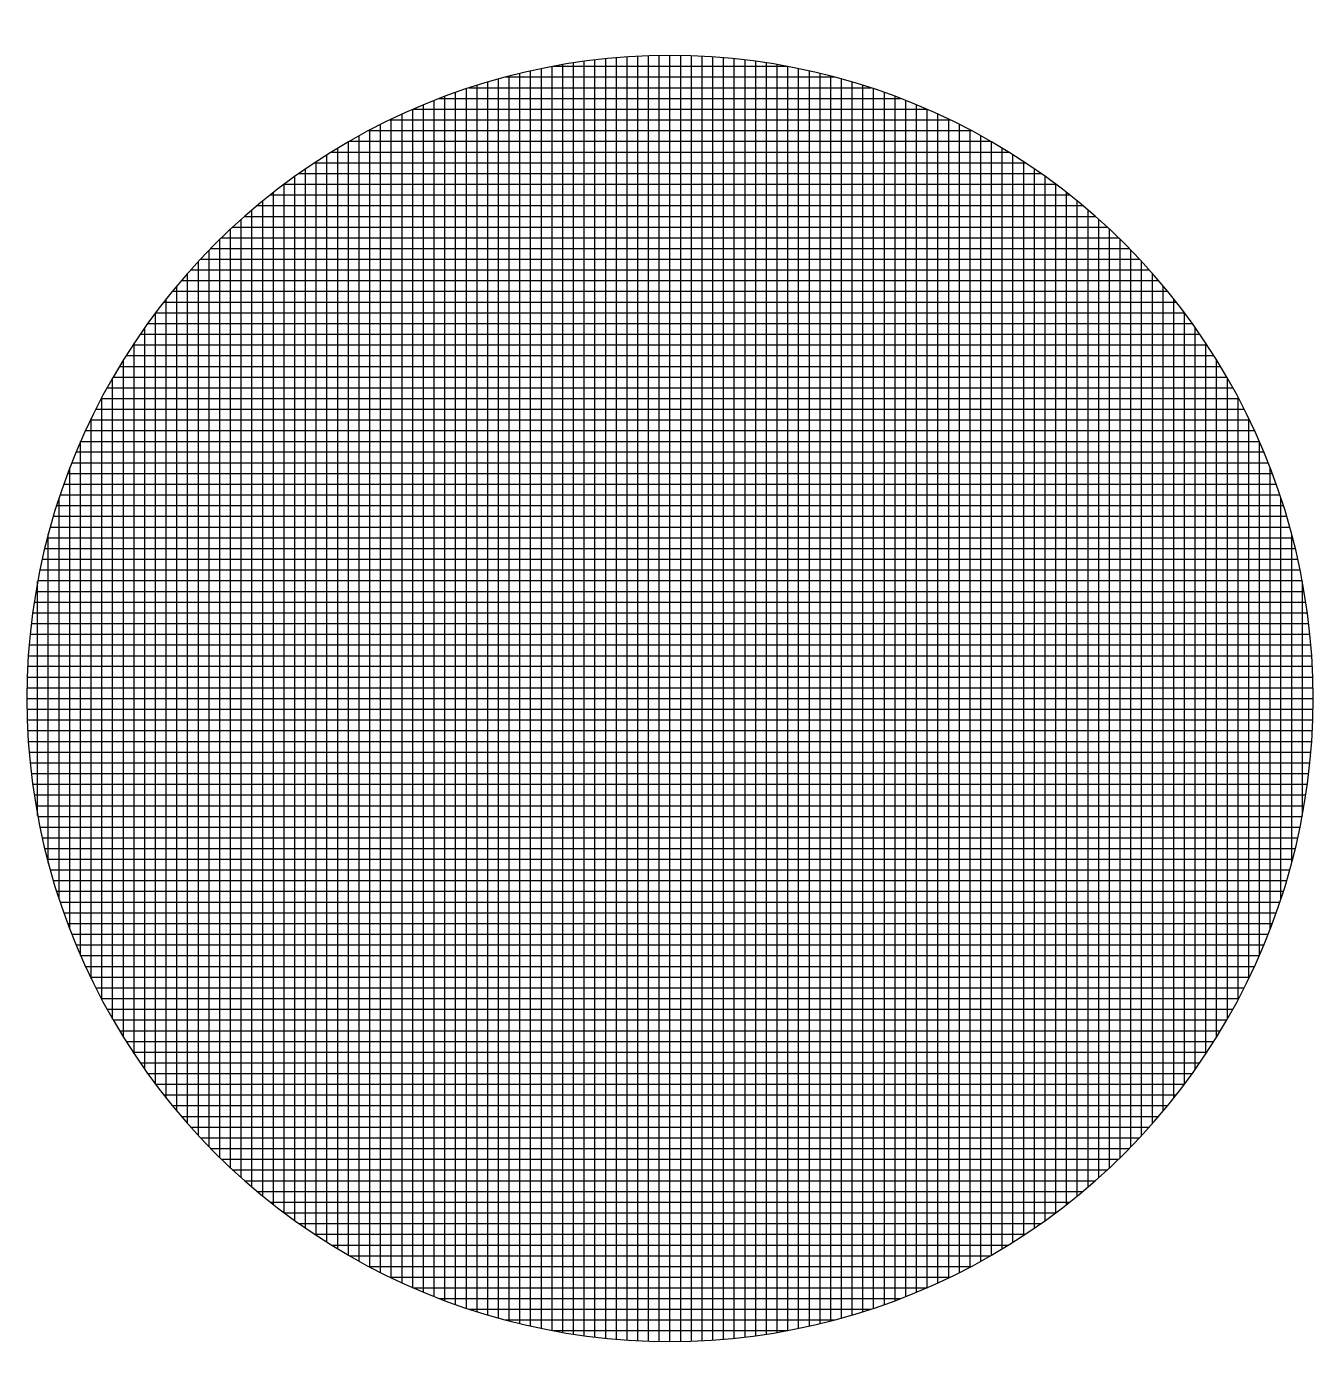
# Model space of a CAD drawing. Extents: x 0 to 113, y -3 to 116.
import ezdxf

# ---------------------------------------------------------------- set-up
doc = ezdxf.new("R2010")
doc.units = 0
doc.layers.get('0').update_dxf_attribs({"linetype": 'CONTINUOUS'})

msp = doc.modelspace()

# ---------------------------------------------------------------- linework, layer by layer
at = {"color": 7}
for p, q in [((47.2441, 0.789685), (47.2441, 112.589685)), ((48.189, 0.639685), (48.189, 112.739685)), ((49.1339, 0.509685), (49.1339, 112.879685)), ((50.0787, 0.389685), (50.0787, 112.999685)), ((51.0236, 0.279685), (51.0236, 113.099685)), ((51.9685, 0.199685), (51.9685, 113.189685)), ((52.9134, 0.129685), (52.9134, 113.259685)), ((53.8583, 0.069685), (53.8583, 113.319685)), ((54.8032, 0.029685), (54.8032, 113.349685)), ((55.748, 0.009685), (55.748, 113.379685)), ((56.6929, -0.000315), (56.6929, 113.389685)), ((57.6378, 0.009685), (57.6378, 113.379685)), ((58.5827, 0.029685), (58.5827, 113.349685)), ((59.5276, 0.069685), (59.5276, 113.319685)), ((60.4724, 0.129685), (60.4724, 113.259685)), ((61.4173, 0.199685), (61.4173, 113.189685)), ((62.3622, 0.279685), (62.3622, 113.099685)), ((63.3071, 0.389685), (63.3071, 112.999685)), ((64.252, 0.509685), (64.252, 112.879685)), ((65.1968, 0.639685), (65.1968, 112.739685)), ((66.1417, 0.789685), (66.1417, 112.589685)), ((42.1773, 111.499685), (71.2086, 111.499685)), ((42.5197, 1.799685), (42.5197, 111.589685)), ((43.4646, 1.569685), (43.4646, 111.819685)), ((44.4094, 1.349685), (44.4094, 112.039685)), ((45.3543, 1.149685), (45.3543, 112.239685)), ((46.2992, 0.959685), (46.2992, 112.429685)), ((46.3854, 112.439685), (67.0004, 112.439685)), ((67.0866, 0.959685), (67.0866, 112.429685)), ((68.0315, 1.149685), (68.0315, 112.239685)), ((68.9764, 1.349685), (68.9764, 112.039685)), ((69.9213, 1.569685), (69.9213, 111.819685)), ((70.8661, 1.799685), (70.8661, 111.589685)), ((38.7402, 2.919685), (38.7402, 110.469685)), ((38.9907, 110.549685), (74.3951, 110.549685)), ((39.685, 2.609685), (39.685, 110.769685)), ((40.6299, 2.319685), (40.6299, 111.059685)), ((41.5748, 2.049685), (41.5748, 111.329685)), ((71.811, 2.049685), (71.811, 111.329685)), ((72.7559, 2.319685), (72.7559, 111.059685)), ((73.7008, 2.609685), (73.7008, 110.769685)), ((74.6457, 2.919685), (74.6457, 110.469685)), ((34.9606, 4.329685), (34.9606, 109.059685)), ((35.9055, 3.949685), (35.9055, 109.439685)), ((36.3394, 109.609685), (77.0464, 109.609685)), ((36.8504, 3.589685), (36.8504, 109.799685)), ((37.7953, 3.239685), (37.7953, 110.139685)), ((75.5906, 3.239685), (75.5906, 110.139685)), ((76.5354, 3.589685), (76.5354, 109.799685)), ((77.4803, 3.949685), (77.4803, 109.439685)), ((78.4252, 4.329685), (78.4252, 109.059685)), ((32.126, 5.599685), (32.126, 107.789685)), ((33.0709, 5.159685), (33.0709, 108.229685)), ((34.0157, 4.729685), (34.0157, 108.649685)), ((34.0354, 108.659685), (79.3504, 108.659685)), ((79.3701, 4.729685), (79.3701, 108.649685)), ((80.315, 5.159685), (80.315, 108.229685)), ((81.2598, 5.599685), (81.2598, 107.789685)), ((30.1183, 106.769685), (83.2675, 106.769685)), ((30.2362, 6.549685), (30.2362, 106.829685)), ((31.1811, 6.059685), (31.1811, 107.319685)), ((31.9812, 107.719685), (81.4046, 107.719685)), ((82.2047, 6.059685), (82.2047, 107.319685)), ((83.1496, 6.549685), (83.1496, 106.829685)), ((28.3465, 7.599685), (28.3465, 105.789685)), ((28.4096, 105.829685), (84.9763, 105.829685)), ((29.2913, 7.059685), (29.2913, 106.319685)), ((84.0945, 7.059685), (84.0945, 106.319685)), ((85.0394, 7.599685), (85.0394, 105.789685)), ((26.4567, 8.739685), (26.4567, 104.649685)), ((26.8282, 104.879685), (86.5576, 104.879685)), ((27.4016, 8.149685), (27.4016, 105.229685)), ((85.9843, 8.149685), (85.9843, 105.229685)), ((86.9291, 8.739685), (86.9291, 104.649685)), ((24.5669, 9.979685), (24.5669, 103.409685)), ((25.3546, 103.939685), (88.0312, 103.939685)), ((25.5118, 9.349685), (25.5118, 104.039685)), ((87.874, 9.349685), (87.874, 104.039685)), ((88.8189, 9.979685), (88.8189, 103.409685)), ((22.6772, 11.339685), (22.6772, 102.049685)), ((22.6772, 102.049685), (90.7087, 102.049685)), ((23.622, 10.649685), (23.622, 102.739685)), ((23.9751, 102.989685), (89.4108, 102.989685)), ((89.7638, 10.649685), (89.7638, 102.739685)), ((90.7087, 11.339685), (90.7087, 102.049685)), ((21.4526, 101.099685), (91.9332, 101.099685)), ((21.7323, 12.059685), (21.7323, 101.319685)), ((91.6535, 12.059685), (91.6535, 101.319685)), ((19.8425, 13.609685), (19.8425, 99.779685)), ((20.2934, 100.159685), (93.0924, 100.159685)), ((20.7874, 12.819685), (20.7874, 100.569685)), ((92.5984, 12.819685), (92.5984, 100.569685)), ((93.5433, 13.609685), (93.5433, 99.779685)), ((18.8976, 14.439685), (18.8976, 98.949685)), ((19.194, 99.209685), (94.1919, 99.209685)), ((94.4882, 14.439685), (94.4882, 98.949685)), ((17.0079, 16.209685), (17.0079, 97.179685)), ((17.1545, 97.319685), (96.2313, 97.319685)), ((17.9528, 15.299685), (17.9528, 98.089685)), ((18.1493, 98.269685), (95.2365, 98.269685)), ((95.4331, 15.299685), (95.4331, 98.089685)), ((96.378, 16.209685), (96.378, 97.179685)), ((16.063, 17.149685), (16.063, 96.229685)), ((16.2062, 96.379685), (97.1796, 96.379685)), ((97.3228, 17.149685), (97.3228, 96.229685)), ((15.1181, 18.149685), (15.1181, 95.239685)), ((15.301, 95.429685), (98.0848, 95.429685)), ((98.2677, 18.149685), (98.2677, 95.239685)), ((14.1732, 19.189685), (14.1732, 94.189685)), ((14.4367, 94.489685), (98.9492, 94.489685)), ((99.2126, 19.189685), (99.2126, 94.189685)), ((12.8194, 92.599685), (100.566, 92.599685)), ((13.2283, 20.289685), (13.2283, 93.089685)), ((13.6101, 93.539685), (99.7757, 93.539685)), ((100.157, 20.289685), (100.157, 93.089685)), ((12.0627, 91.649685), (101.323, 91.649685)), ((12.2835, 21.449685), (12.2835, 91.929685)), ((101.102, 21.449685), (101.102, 91.929685)), ((11.3386, 22.679685), (11.3386, 90.709685)), ((11.3386, 90.709685), (102.047, 90.709685)), ((102.047, 22.679685), (102.047, 90.709685)), ((10.3937, 23.979685), (10.3937, 89.409685)), ((10.645, 89.759685), (102.741, 89.759685)), ((102.992, 23.979685), (102.992, 89.409685)), ((9.34488, 87.869685), (104.041, 87.869685)), ((9.44882, 25.349685), (9.44882, 88.029685)), ((9.98098, 88.819685), (103.405, 88.819685)), ((103.937, 25.349685), (103.937, 88.029685)), ((8.50394, 26.829685), (8.50394, 86.559685)), ((8.736, 86.929685), (104.65, 86.929685)), ((104.882, 26.829685), (104.882, 86.559685)), ((8.1532, 85.979685), (105.233, 85.979685)), ((7.55905, 28.409685), (7.55905, 84.979685)), ((7.59534, 85.039685), (105.79, 85.039685)), ((105.827, 28.409685), (105.827, 84.979685)), ((6.55181, 83.149685), (106.834, 83.149685)), ((6.61417, 30.119685), (6.61417, 83.269685)), ((7.06205, 84.089685), (106.324, 84.089685)), ((106.772, 30.119685), (106.772, 83.269685)), ((6.06463, 82.209685), (107.321, 82.209685)), ((5.59937, 81.259685), (107.786, 81.259685)), ((5.66929, 31.979685), (5.66929, 81.399685)), ((107.717, 31.979685), (107.717, 81.399685)), ((4.7331, 79.369685), (108.653, 79.369685)), ((5.15565, 80.319685), (108.23, 80.319685)), ((4.33058, 78.429685), (109.055, 78.429685)), ((4.72441, 34.039685), (4.72441, 79.349685)), ((108.661, 34.039685), (108.661, 79.349685)), ((3.77953, 36.339685), (3.77953, 77.049685)), ((3.94847, 77.479685), (109.437, 77.479685)), ((109.606, 36.339685), (109.606, 77.049685)), ((3.58602, 76.539685), (109.8, 76.539685)), ((2.91742, 74.649685), (110.468, 74.649685)), ((3.24246, 75.589685), (110.143, 75.589685)), ((2.61128, 73.699685), (110.775, 73.699685)), ((2.83465, 38.989685), (2.83465, 74.399685)), ((110.551, 38.989685), (110.551, 74.399685)), ((2.32328, 72.759685), (111.063, 72.759685)), ((1.88976, 42.179685), (1.88976, 71.209685)), ((2.05304, 71.809685), (111.333, 71.809685)), ((111.496, 42.179685), (111.496, 71.209685)), ((1.56472, 69.919685), (111.821, 69.919685)), ((1.80019, 70.869685), (111.586, 70.869685)), ((1.34665, 68.979685), (112.039, 68.979685)), ((1.14558, 68.029685), (112.24, 68.029685)), ((0.944882, 46.389685), (0.944882, 66.999685)), ((0.960756, 67.089685), (112.425, 67.089685)), ((112.441, 46.389685), (112.441, 66.999685)), ((0.641386, 65.199685), (112.744, 65.199685)), ((0.792945, 66.139685), (112.593, 66.139685)), ((0.506079, 64.249685), (112.88, 64.249685)), ((0.387024, 63.309685), (112.999, 63.309685)), ((0.28422, 62.359685), (113.102, 62.359685)), ((0.126236, 60.469685), (113.26, 60.469685)), ((0.197291, 61.419685), (113.189, 61.419685)), ((0.071055, 59.529685), (113.315, 59.529685)), ((0.03137, 58.579685), (113.354, 58.579685)), ((0.007937, 57.639685), (113.378, 57.639685)), ((0, 56.689685), (113.386, 56.689685)), ((0.007937, 55.749685), (113.378, 55.749685)), ((113.385827, 56.692913), (113.385827, 56.692913)), ((0.03137, 54.799685), (113.354, 54.799685)), ((0.071055, 53.859685), (113.315, 53.859685)), ((0.126236, 52.909685), (113.26, 52.909685)), ((0.197291, 51.969685), (113.189, 51.969685)), ((0.28422, 51.019685), (113.102, 51.019685)), ((0.387024, 50.079685), (112.999, 50.079685)), ((0.506079, 49.129685), (112.88, 49.129685)), ((0.641386, 48.189685), (112.744, 48.189685)), ((0.792945, 47.239685), (112.593, 47.239685)), ((0.960756, 46.299685), (112.425, 46.299685)), ((1.14558, 45.349685), (112.24, 45.349685)), ((1.34665, 44.409685), (112.039, 44.409685)), ((1.56472, 43.459685), (111.821, 43.459685)), ((1.80019, 42.519685), (111.586, 42.519685)), ((2.05304, 41.579685), (111.333, 41.579685)), ((2.32328, 40.629685), (111.063, 40.629685)), ((2.61128, 39.689685), (110.775, 39.689685)), ((2.91742, 38.739685), (110.468, 38.739685)), ((3.24246, 37.799685), (110.143, 37.799685)), ((3.58602, 36.849685), (109.8, 36.849685)), ((3.94847, 35.909685), (109.437, 35.909685)), ((4.33058, 34.959685), (109.055, 34.959685)), ((4.7331, 34.019685), (108.653, 34.019685)), ((5.15565, 33.069685), (108.23, 33.069685)), ((5.59937, 32.129685), (107.786, 32.129685)), ((6.06463, 31.179685), (107.321, 31.179685)), ((6.55181, 30.239685), (106.834, 30.239685)), ((7.06205, 29.289685), (106.324, 29.289685)), ((7.59534, 28.349685), (105.79, 28.349685)), ((8.1532, 27.399685), (105.233, 27.399685)), ((8.736, 26.459685), (104.65, 26.459685)), ((9.34488, 25.509685), (104.041, 25.509685)), ((9.98098, 24.569685), (103.405, 24.569685)), ((10.645, 23.619685), (102.741, 23.619685)), ((11.3386, 22.679685), (102.047, 22.679685)), ((12.0627, 21.729685), (101.323, 21.729685)), ((12.8194, 20.789685), (100.566, 20.789685)), ((13.6101, 19.839685), (99.7757, 19.839685)), ((14.4367, 18.899685), (98.9492, 18.899685)), ((15.301, 17.949685), (98.0848, 17.949685)), ((16.2062, 17.009685), (97.1796, 17.009685)), ((17.1545, 16.059685), (96.2313, 16.059685)), ((18.1493, 15.119685), (95.2365, 15.119685)), ((19.194, 14.169685), (94.1919, 14.169685)), ((20.2934, 13.229685), (93.0924, 13.229685)), ((21.4526, 12.279685), (91.9332, 12.279685)), ((22.6772, 11.339685), (90.7087, 11.339685)), ((23.9751, 10.389685), (89.4108, 10.389685)), ((25.3546, 9.449685), (88.0312, 9.449685)), ((26.8282, 8.499685), (86.5576, 8.499685)), ((28.4096, 7.559685), (84.9763, 7.559685)), ((30.1183, 6.609685), (83.2675, 6.609685)), ((31.9812, 5.669685), (81.4046, 5.669685)), ((34.0354, 4.719685), (79.3504, 4.719685)), ((36.3394, 3.779685), (77.0464, 3.779685)), ((38.9907, 2.829685), (74.3951, 2.829685)), ((42.1773, 1.889685), (71.2086, 1.889685)), ((46.3854, 0.949685), (67.0004, 0.949685))]:
    msp.add_line(p, q, dxfattribs=at)
for points in [[(85.03937, 105.790416), (67.498522, 115.917629), (45.887305, 115.917629), (28.346457, 105.790416)], [(28.346457, 105.790416), (10.805609, 95.663202), (0.000001, 76.94734), (0.000001, 56.692913)], [(113.385827, 56.692913), (113.385827, 76.94734), (102.580218, 95.663202), (85.03937, 105.790416)], [(0.000001, 56.692913), (0.000001, 36.438486), (10.805609, 17.722624), (28.346457, 7.59541)], [(85.03937, 7.59541), (102.580219, 17.722624), (113.385827, 36.438486), (113.385827, 56.692913)], [(28.346457, 7.59541), (45.887306, -2.531803), (67.498522, -2.531803), (85.03937, 7.59541)]]:
    msp.add_open_spline(points, degree=3, dxfattribs=at)

doc.saveas('drawing.dxf')
